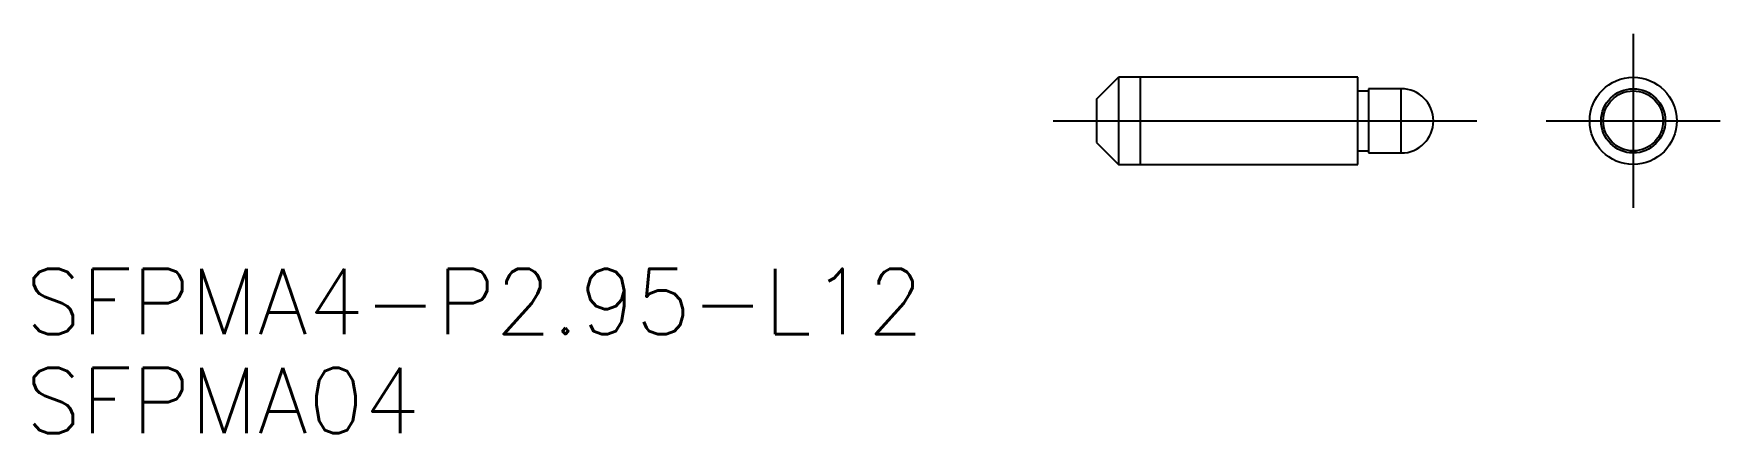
# Model space of a CAD drawing. Extents: x -48.8 to 28.7, y -14.3 to 4.
import ezdxf

# ---------------------------------------------------------------- set-up
doc = ezdxf.new("R2010")
doc.units = 0
doc.linetypes.add('CENTER', pattern=[50.8, 31.75, -6.35, 6.35, -6.35])
doc.linetypes.add('DASHED', pattern=[19.05, 12.7, -6.35])
doc.layers.get('0').update_dxf_attribs({"linetype": 'CONTINUOUS'})
doc.layers.add('CENTER', color=1, linetype='CENTER')
doc.styles.get("Standard").update_dxf_attribs({"font": 'txt.shx', "height": 3, "bigfont": 'bigfont.shx'})

# ---------------------------------------------------------------- blocks, each defined once
blk = doc.blocks.new('*U2')
at = {"color": 7, "linetype": 'CONTINUOUS'}
blk.add_text('SFPMA4-P2.95-L12', height=3, dxfattribs=at).set_placement((-49.222, -9.792))
blk = doc.blocks.new('*U3')
at = {"color": 7, "linetype": 'CONTINUOUS'}
blk.add_text('SFPMA04', height=3, dxfattribs=at).set_placement((-49.222, -14.342))

msp = doc.modelspace()

# ---------------------------------------------------------------- linework, layer by layer
at = {"color": 7, "linetype": 'CONTINUOUS'}
for p, q in [((0, 1), (1, 2)), ((12, 2), (1, 2)), ((1, 2), (1, -2)), ((2, 2), (2, -2)), ((12, -2), (12, 2)), ((0, 1), (0, -1)), ((12, 1.375), (12.5, 1.375)), ((12.5, 1.475), (12.5, -1.475)), ((14, 1.475), (12.5, 1.475)), ((14, -1.475), (14, 1.475)), ((0, -1), (1, -2)), ((12, -1.375), (12.5, -1.375)), ((12.5, -1.475), (14, -1.475)), ((1, -2), (12, -2))]:
    msp.add_line(p, q, dxfattribs=at)
for radius in [2, 1.475]:
    msp.add_circle((24.658, 0), radius, dxfattribs=at)
at = {"color": 3, "linetype": 'DASHED'}
msp.add_circle((24.658, 0), 1.375, dxfattribs=at)
at = {"color": 7, "linetype": 'CONTINUOUS'}
msp.add_arc((14, 0), 1.475, 270, 90, dxfattribs=at)
at = {"layer": 'CENTER', "color": 1, "linetype": 'CENTER'}
for p, q in [((24.658, 4), (24.658, -4)), ((-2, 0), (17.475, 0)), ((20.658, 0), (28.658, 0))]:
    msp.add_line(p, q, dxfattribs=at)

# ---------------------------------------------------------------- block references
at = {"color": 7, "linetype": 'CONTINUOUS'}
for name in ['*U2', '*U3']:
    msp.add_blockref(name, (0, 0), dxfattribs=at)

doc.saveas('drawing.dxf')
